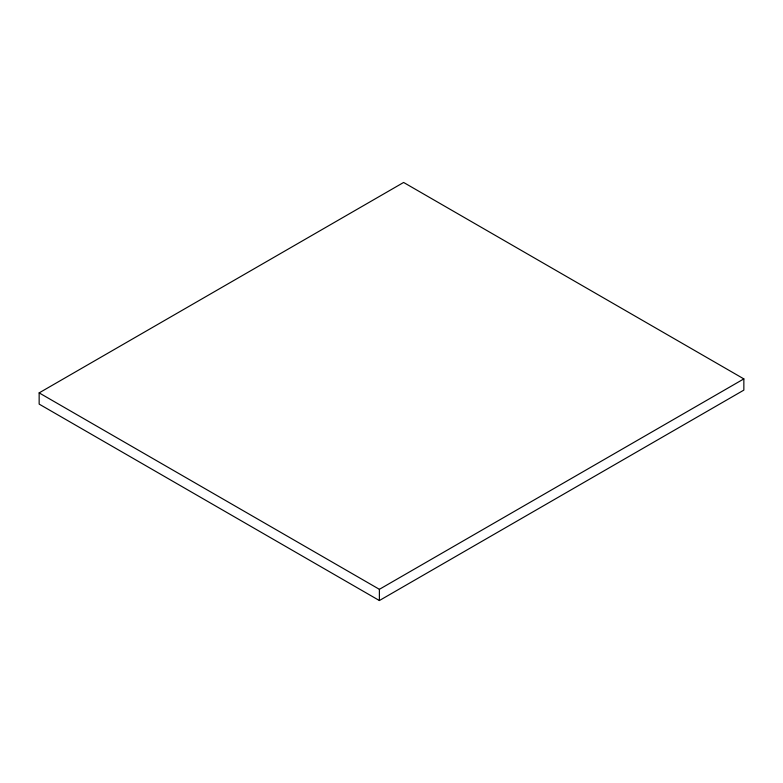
<?xml version="1.0" encoding="UTF-8"?>
<svg xmlns="http://www.w3.org/2000/svg" width="783" height="783" viewBox="0 0 783 783"><rect width="100%" height="100%" fill="white"/><g stroke="black" fill="none" stroke-linecap="round" stroke-linejoin="round"><path stroke-width="1.17" d="M39.15 392.88L403.617 182.459L743.85 378.894L743.85 390.12L379.383 600.541L39.15 404.106L39.15 392.88L379.383 589.315L743.85 378.894M379.383 589.315L379.383 600.541"/></g></svg>
